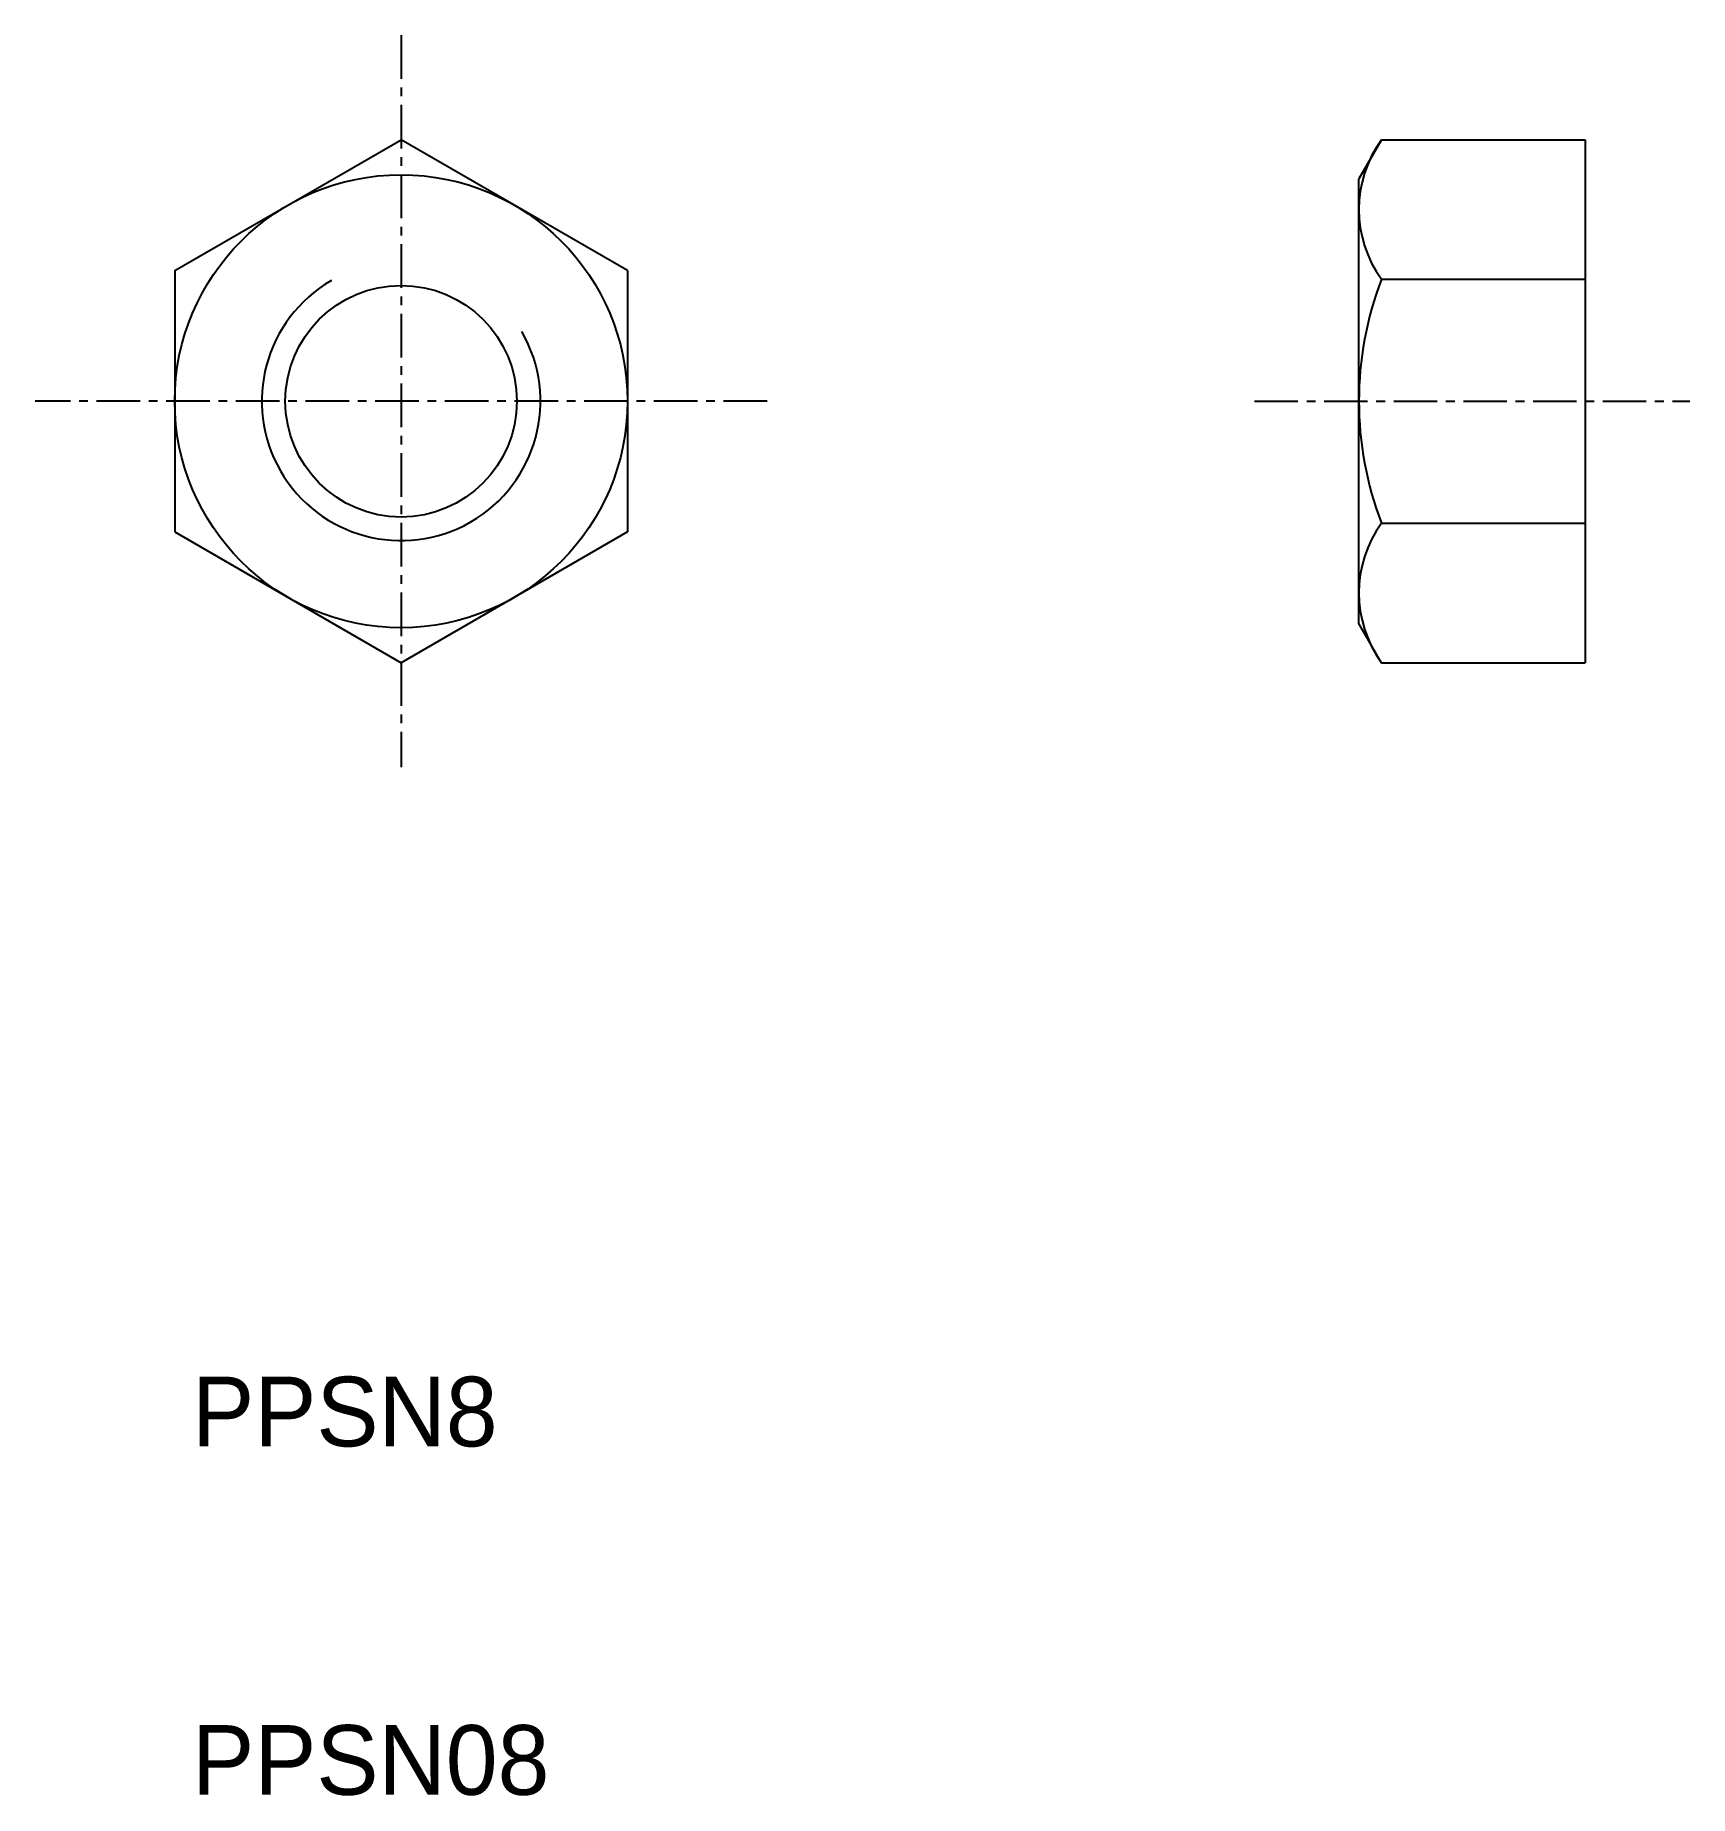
# Model space of a CAD drawing. Extents: x 5.5 to 53, y 10 to 60.5.
import ezdxf

# ---------------------------------------------------------------- set-up
doc = ezdxf.new("R2010")
doc.units = 0
doc.linetypes.add('CENTER', pattern=[2, 1.25, -0.25, 0.25, -0.25])
doc.layers.get('0').update_dxf_attribs({"linetype": 'CONTINUOUS'})
doc.layers.add('CENTER', color=1, linetype='CENTER')

msp = doc.modelspace()

# ---------------------------------------------------------------- linework, layer by layer
at = {"color": 7, "linetype": 'CONTINUOUS'}
for p, q in [((9.5, 53.753), (16, 57.506)), ((22.5, 53.753), (16, 57.506)), ((44.15, 57.506), (43.5, 56.38)), ((44.15, 57.506), (50, 57.506)), ((50, 57.506), (50, 42.494)), ((43.5, 43.62), (43.5, 56.38)), ((9.5, 53.753), (9.5, 46.247)), ((22.5, 53.753), (22.5, 46.247)), ((44.15, 53.5), (50, 53.5)), ((44.15, 46.5), (50, 46.5)), ((9.5, 46.247), (16, 42.494)), ((22.5, 46.247), (16, 42.494)), ((44.15, 42.494), (43.5, 43.62)), ((44.15, 42.494), (50, 42.494))]:
    msp.add_line(p, q, dxfattribs=at)
for radius in [6.5, 3.324]:
    msp.add_circle((16, 50), radius, dxfattribs=at)
for centre, radius, start, end in [((46.91, 55.503), 3.41, 144.0354, 215.9646), ((53.25, 50), 9.75, 158.9605, 201.0395), ((46.91, 44.497), 3.41, 144.0354, 215.9646)]:
    msp.add_arc(centre, radius, start, end, dxfattribs=at)
at = {"color": 3, "linetype": 'CONTINUOUS'}
msp.add_arc((16, 50), 4, 120, 30, dxfattribs=at)
at = {"layer": 'CENTER', "color": 1, "linetype": 'CENTER'}
for p, q in [((16, 60.506), (16, 39.494)), ((26.506, 50), (5.494, 50)), ((40.5, 50), (53, 50))]:
    msp.add_line(p, q, dxfattribs=at)

# ---------------------------------------------------------------- texts
at = {"color": 7, "linetype": 'CONTINUOUS'}
for s, p in [('PPSN8', (10, 20)), ('PPSN08', (10, 10))]:
    msp.add_text(s, height=2, dxfattribs=at).set_placement(p)

doc.saveas('drawing.dxf')
